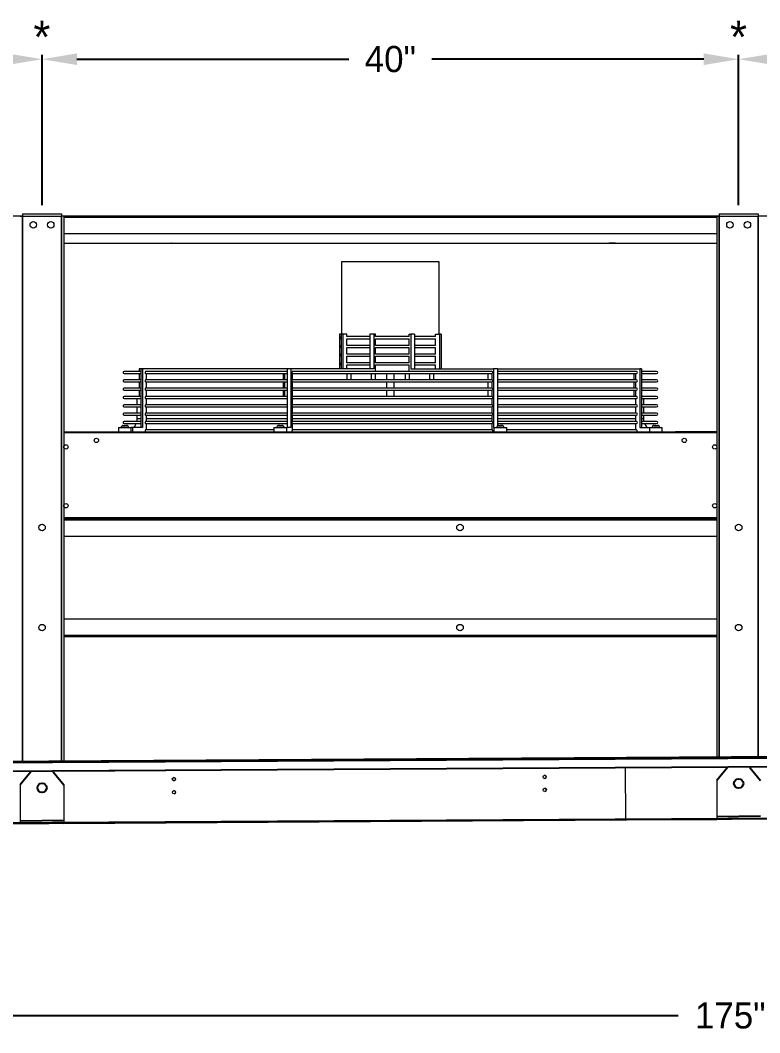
# Model space of a CAD drawing. Extents: x 6 to 271, y -23 to 146.
# Drawn here: x 136.7 to 179.2, y 35.3 to 93.4 of the extents above; entities that cross this region are included whole.
import ezdxf
from ezdxf.enums import TextEntityAlignment as Align

# ---------------------------------------------------------------- set-up
doc = ezdxf.new("R2010")
doc.units = 0
doc.header["$MEASUREMENT"] = 0
doc.layers.get('0').update_dxf_attribs({"linetype": 'CONTINUOUS'})
doc.layers.get('Defpoints').update_dxf_attribs({"linetype": 'CONTINUOUS'})
doc.dimstyles.get("Standard").update_dxf_attribs({"dimtxt": 1.5, "dimasz": 2, "dimexe": 0.25, "dimexo": 0.5, "dimgap": 0.75, "dimtad": 0, "dimtih": 1, "dimtoh": 1, "dimdec": 4, "dimzin": 0, "dimdsep": 46, "dimlunit": 5, "dimtxsty": 'STANDARD', "dimcen": 0.125, "dimclrd": 1, "dimclre": 1, "dimclrt": 1, "dimadec": 0, "dimazin": 0, "dimtfac": 1, "dimtdec": 4, "dimtofl": 0, "dimtmove": 0, "dimatfit": 3, "dimfxl": 1, "dimfrac": 2, "dimtolj": 1, "dimtzin": 0, "dimarcsym": 0})

# ---------------------------------------------------------------- blocks, each defined once
blk = doc.blocks.new('*D29')
at = {"color": 7, "lineweight": -2}
for p, q in [((97.495, 82.784), (97.495, 91.419)), ((137.995, 82.784), (137.995, 91.419)), ((99.495, 91.169), (112.62, 91.169)), ((135.995, 91.169), (122.87, 91.169))]:
    blk.add_line(p, q, dxfattribs=at)
at = {"color": 7}
for points in [[(99.495, 91.503), (99.495, 90.836), (97.495, 91.169)], [(135.995, 91.503), (135.995, 90.836), (137.995, 91.169)]]:
    blk.add_solid(points, dxfattribs=at)
at = {"layer": 'Defpoints', "color": 0}
for p in [(137.995, 91.169), (97.495, 82.284), (137.995, 82.284)]:
    blk.add_point(p, dxfattribs=at)
at = {"color": 7, "insert": (117.745, 91.169), "char_height": 1.5, "attachment_point": 5}
blk.add_mtext('\\A1;40 1/2"', dxfattribs=at)
blk = doc.blocks.new('*D30')
at = {"color": 7, "lineweight": -2}
for p, q in [((137.995, 82.784), (137.995, 91.419)), ((177.995, 82.784), (177.995, 91.419)), ((139.995, 91.169), (155.62, 91.169)), ((175.995, 91.169), (160.37, 91.169))]:
    blk.add_line(p, q, dxfattribs=at)
at = {"color": 7}
for points in [[(139.995, 91.503), (139.995, 90.836), (137.995, 91.169)], [(175.995, 91.503), (175.995, 90.836), (177.995, 91.169)]]:
    blk.add_solid(points, dxfattribs=at)
at = {"layer": 'Defpoints', "color": 0}
for p in [(177.995, 91.169), (137.995, 82.284), (177.995, 82.284)]:
    blk.add_point(p, dxfattribs=at)
at = {"color": 7, "insert": (157.995, 91.169), "char_height": 1.5, "attachment_point": 5}
blk.add_mtext('\\A1;40"', dxfattribs=at)
blk = doc.blocks.new('*D31')
at = {"color": 7, "lineweight": -2}
for p, q in [((177.995, 82.784), (177.995, 91.419)), ((217.995, 82.784), (217.995, 91.419)), ((179.995, 91.169), (195.62, 91.169)), ((215.995, 91.169), (200.37, 91.169))]:
    blk.add_line(p, q, dxfattribs=at)
at = {"color": 7}
for points in [[(179.995, 91.503), (179.995, 90.836), (177.995, 91.169)], [(215.995, 91.503), (215.995, 90.836), (217.995, 91.169)]]:
    blk.add_solid(points, dxfattribs=at)
at = {"layer": 'Defpoints', "color": 0}
for p in [(217.995, 91.169), (177.995, 82.284), (217.995, 82.284)]:
    blk.add_point(p, dxfattribs=at)
at = {"color": 7, "insert": (197.995, 91.169), "char_height": 1.5, "attachment_point": 5}
blk.add_mtext('\\A1;40"', dxfattribs=at)
blk = doc.blocks.new('*D34')
at = {"color": 7, "lineweight": -2}
for p, q in [((265.011, 47.574), (265.011, 36.008)), ((90.014, 46.487), (90.014, 36.008)), ((92.014, 36.258), (174.512, 36.258)), ((263.011, 36.258), (180.512, 36.258))]:
    blk.add_line(p, q, dxfattribs=at)
at = {"color": 7}
for points in [[(92.014, 36.591), (92.014, 35.925), (90.014, 36.258)], [(263.011, 36.591), (263.011, 35.925), (265.011, 36.258)]]:
    blk.add_solid(points, dxfattribs=at)
at = {"layer": 'Defpoints', "color": 0}
for p in [(265.011, 48.074), (90.014, 46.987), (265.011, 36.258)]:
    blk.add_point(p, dxfattribs=at)
at = {"color": 7, "insert": (177.512, 36.258), "char_height": 1.5, "attachment_point": 5}
blk.add_mtext('\\A1;175"', dxfattribs=at)

msp = doc.modelspace()

# ---------------------------------------------------------------- linework, layer by layer
at = {"color": 0, "linetype": 'Continuous', "lineweight": 15}
for p, q in [((136.74516, 82.14832), (136.87966, 82.14832)), ((136.87966, 82.14832), (136.87966, 50.83508)), ((136.88066, 82.14832), (136.87966, 82.14832)), ((136.88066, 82.28382), (136.88066, 82.14932)), ((136.88066, 82.28382), (139.10966, 82.28382)), ((136.88066, 82.14932), (139.10966, 82.14932)), ((136.88066, 82.14832), (136.88066, 82.14932)), ((136.88066, 82.14832), (139.10966, 82.14832)), ((136.88066, 50.83508), (136.88066, 82.14832)), ((139.10966, 82.28382), (139.10966, 82.14932)), ((139.10966, 82.14832), (139.10966, 82.14932)), ((139.11066, 82.14832), (139.10966, 82.14832)), ((139.10966, 50.84893), (139.10966, 82.14832)), ((139.24516, 82.14832), (139.11066, 82.14832)), ((139.11066, 82.14832), (139.11066, 50.84894)), ((139.24516, 82.14832), (139.24516, 50.84977)), ((139.24516, 82.09532), (176.74516, 82.09532)), ((176.74516, 82.14832), (176.74516, 51.0827)), ((176.74516, 82.14832), (176.87966, 82.14832)), ((176.87966, 82.14832), (176.87966, 51.08353)), ((176.88066, 82.14832), (176.87966, 82.14832)), ((176.88066, 82.28382), (176.88066, 82.14932)), ((176.88066, 82.28382), (179.10966, 82.28382)), ((176.88066, 82.14932), (179.10966, 82.14932)), ((176.88066, 82.14832), (176.88066, 82.14932)), ((176.88066, 82.14832), (179.10966, 82.14832)), ((176.88066, 51.08354), (176.88066, 82.14832)), ((179.10966, 82.28382), (179.10966, 82.14932)), ((179.10966, 82.14832), (179.10966, 82.14932)), ((179.11066, 82.14832), (179.10966, 82.14832)), ((179.10966, 51.09738), (179.10966, 82.14832)), ((179.24516, 82.14832), (179.11066, 82.14832)), ((179.11066, 82.14832), (179.11066, 51.09739)), ((139.24516, 81.16403), (176.74516, 81.16403)), ((139.24516, 80.60173), (145.05766, 80.60173)), ((145.43266, 80.60173), (170.55766, 80.60173)), ((170.93266, 80.60173), (176.74516, 80.60173)), ((159.07146, 79.52732), (155.18266, 79.52732)), ((160.80767, 79.52732), (159.07146, 79.52732)), ((155.07795, 75.39132), (155.07795, 73.39632)), ((155.17132, 75.39132), (155.07795, 75.39132)), ((155.2647, 75.39132), (155.17132, 75.39132)), ((155.17132, 75.39132), (155.17132, 73.39632)), ((155.2647, 75.39132), (155.2647, 73.39632)), ((155.49013, 75.39132), (155.2647, 75.39132)), ((155.49013, 75.24049), (155.49013, 75.39132)), ((156.82549, 75.24143), (155.49013, 75.24143)), ((155.49013, 74.74049), (155.49013, 75.12237)), ((155.49013, 75.12143), (156.82549, 75.12143)), ((157.05092, 75.39132), (156.82549, 75.39132)), ((156.82549, 75.39132), (156.82549, 73.39632)), ((157.05092, 75.39132), (157.05092, 73.39632)), ((157.14429, 75.39132), (157.05092, 75.39132)), ((157.14429, 75.24049), (157.14429, 75.39132)), ((159.07146, 75.24143), (157.14429, 75.24143)), ((157.14429, 74.74049), (157.14429, 75.12237)), ((157.14429, 75.12143), (159.07146, 75.12143)), ((159.07146, 75.24143), (159.07146, 75.39132)), ((159.07146, 75.39132), (159.16483, 75.39132)), ((159.07146, 74.74143), (159.07146, 75.12143)), ((159.16483, 75.39132), (159.16483, 73.39632)), ((159.39026, 75.39132), (159.16483, 75.39132)), ((159.39026, 75.39132), (159.39026, 73.39632)), ((160.59357, 75.24143), (159.39026, 75.24143)), ((159.39026, 75.12143), (160.59357, 75.12143)), ((160.59357, 75.24143), (160.59357, 75.39132)), ((160.59357, 75.39132), (160.819, 75.39132)), ((160.59357, 74.74143), (160.59357, 75.12143)), ((160.819, 75.39132), (160.819, 73.39632)), ((160.91238, 75.39132), (160.819, 75.39132)), ((160.91238, 75.39132), (160.91238, 73.39632)), ((156.82549, 74.74143), (155.49013, 74.74143)), ((155.49013, 74.2405), (155.49013, 74.62237)), ((155.49013, 74.62143), (156.82549, 74.62143)), ((159.07146, 74.74143), (157.14429, 74.74143)), ((157.14429, 74.2405), (157.14429, 74.62237)), ((157.14429, 74.62143), (159.07146, 74.62143)), ((159.07146, 74.24143), (159.07146, 74.62143)), ((160.59357, 74.74143), (159.39026, 74.74143)), ((159.39026, 74.62143), (160.59357, 74.62143)), ((160.59357, 74.24143), (160.59357, 74.62143)), ((156.82549, 74.24143), (155.49013, 74.24143)), ((155.49013, 73.74049), (155.49013, 74.12237)), ((155.49013, 74.12143), (156.82549, 74.12143)), ((159.07146, 74.24143), (157.14429, 74.24143)), ((157.14429, 73.74049), (157.14429, 74.12237)), ((157.14429, 74.12143), (159.07146, 74.12143)), ((159.07146, 73.74143), (159.07146, 74.12143)), ((160.59357, 74.24143), (159.39026, 74.24143)), ((159.39026, 74.12143), (160.59357, 74.12143)), ((160.59357, 73.74143), (160.59357, 74.12143)), ((143.58166, 73.39632), (143.58166, 73.24143)), ((143.67503, 73.39632), (143.58166, 73.39632)), ((143.76841, 73.39632), (143.67503, 73.39632)), ((143.67503, 73.39632), (143.67503, 70.01532)), ((143.76841, 73.39632), (143.76841, 70.01532)), ((152.06357, 73.39632), (143.76841, 73.39632)), ((152.289, 73.39632), (152.06357, 73.39632)), ((152.06357, 73.39632), (152.06357, 70.01532)), ((152.289, 73.39632), (152.289, 70.01532)), ((157.05092, 73.39632), (152.289, 73.39632)), ((156.82549, 73.74143), (155.49013, 73.74143)), ((155.49013, 73.39632), (155.49013, 73.62237)), ((155.49013, 73.62143), (156.82549, 73.62143)), ((159.07146, 73.74143), (157.14429, 73.74143)), ((157.14429, 73.24143), (157.14429, 73.62237)), ((157.14429, 73.62143), (159.07146, 73.62143)), ((159.07146, 73.24143), (159.07146, 73.62143)), ((159.16483, 73.39632), (163.92676, 73.39632)), ((160.59357, 73.74143), (159.39026, 73.74143)), ((159.39026, 73.62143), (160.59357, 73.62143)), ((160.59357, 73.39632), (160.59357, 73.62143)), ((163.92676, 73.39632), (163.92676, 70.01532)), ((164.15218, 73.39632), (163.92676, 73.39632)), ((164.15218, 73.39632), (164.15218, 70.12341)), ((164.15218, 73.39632), (172.31529, 73.39632)), ((172.31529, 73.39632), (172.31529, 70.01532)), ((172.40867, 73.39632), (172.31529, 73.39632)), ((172.40867, 73.39632), (172.40867, 70.01532)), ((143.67503, 73.24143), (142.70505, 73.24143)), ((142.70505, 73.12143), (143.67503, 73.12143)), ((143.67503, 72.76277), (142.70505, 72.76277)), ((143.58166, 73.12143), (143.58166, 72.76277)), ((143.96412, 73.12143), (152.06357, 73.12143)), ((152.06357, 73.24143), (143.96416, 73.24143)), ((152.06357, 72.76277), (143.96416, 72.76277)), ((143.99383, 72.76277), (143.99383, 73.12143)), ((151.83814, 73.12143), (151.83814, 72.76277)), ((151.93152, 72.76277), (151.93152, 73.12143)), ((152.37006, 73.12143), (163.84644, 73.12143)), ((163.84644, 73.24143), (152.37014, 73.24143)), ((163.84644, 72.76277), (152.37014, 72.76277)), ((152.38237, 72.76277), (152.38237, 73.12143)), ((163.60796, 72.76277), (163.60796, 73.12143)), ((163.83338, 72.76277), (163.83338, 73.12143)), ((172.12139, 73.24143), (164.15218, 73.24143)), ((164.15218, 73.12143), (172.12139, 73.12143)), ((172.12139, 72.76277), (164.15218, 72.76277)), ((171.99649, 72.76277), (171.99649, 73.12143)), ((172.08987, 72.76277), (172.08987, 73.12143)), ((173.28528, 73.24143), (172.40867, 73.24143)), ((172.40867, 73.12143), (173.28528, 73.12143)), ((173.28528, 72.76277), (172.40867, 72.76277)), ((142.70505, 72.64277), (143.67503, 72.64277)), ((143.67503, 72.2841), (142.70505, 72.2841)), ((142.70505, 72.1641), (143.67503, 72.1641)), ((143.58166, 72.64277), (143.58166, 72.2841)), ((143.58166, 72.1641), (143.58166, 71.80543)), ((143.96412, 72.64277), (152.06357, 72.64277)), ((143.96412, 72.1641), (152.06357, 72.1641)), ((152.06357, 72.2841), (143.96416, 72.2841)), ((143.99383, 72.2841), (143.99383, 72.64277)), ((143.99383, 71.80543), (143.99383, 72.1641)), ((151.83814, 72.64277), (151.83814, 72.2841)), ((151.83814, 72.1641), (151.83814, 71.80543)), ((151.93152, 72.2841), (151.93152, 72.64277)), ((151.93152, 71.80543), (151.93152, 72.1641)), ((152.37006, 72.64277), (163.84644, 72.64277)), ((152.37006, 72.1641), (163.84644, 72.1641)), ((163.84644, 72.2841), (152.37014, 72.2841)), ((152.38237, 72.2841), (152.38237, 72.64277)), ((152.38237, 71.80543), (152.38237, 72.1641)), ((163.60796, 72.2841), (163.60796, 72.64277)), ((163.60796, 71.80543), (163.60796, 72.1641)), ((163.83338, 72.2841), (163.83338, 72.64277)), ((163.83338, 71.80543), (163.83338, 72.1641)), ((164.15218, 72.64277), (172.12139, 72.64277)), ((172.12139, 72.2841), (164.15218, 72.2841)), ((164.15218, 72.1641), (172.12139, 72.1641)), ((171.99649, 72.2841), (171.99649, 72.64277)), ((171.99649, 71.80543), (171.99649, 72.1641)), ((172.08987, 72.2841), (172.08987, 72.64277)), ((172.08987, 71.80543), (172.08987, 72.1641)), ((172.40867, 72.64277), (173.28528, 72.64277)), ((173.28528, 72.2841), (172.40867, 72.2841)), ((172.40867, 72.1641), (173.28528, 72.1641)), ((143.67503, 71.80543), (142.70505, 71.80543)), ((142.70505, 71.68544), (143.67503, 71.68544)), ((143.96412, 71.68544), (152.06357, 71.68544)), ((152.06357, 71.80543), (143.96416, 71.80543)), ((143.99383, 71.32677), (143.99383, 71.68544)), ((152.37006, 71.68544), (163.84644, 71.68544)), ((163.84644, 71.80543), (152.37014, 71.80543)), ((152.38237, 71.32677), (152.38237, 71.68544)), ((163.83338, 71.32677), (163.83338, 71.68544)), ((172.12139, 71.80543), (164.15218, 71.80543)), ((164.15218, 71.68544), (172.12139, 71.68544)), ((172.08987, 71.32677), (172.08987, 71.68544)), ((173.28528, 71.80543), (172.40867, 71.80543)), ((172.40867, 71.68544), (173.28528, 71.68544)), ((143.67503, 71.32677), (142.70505, 71.32677)), ((142.70505, 71.20677), (143.67503, 71.20677)), ((143.96412, 71.20677), (152.06357, 71.20677)), ((152.06357, 71.32677), (143.96416, 71.32677)), ((143.99383, 70.8481), (143.99383, 71.20677)), ((152.37006, 71.20677), (163.84644, 71.20677)), ((163.84644, 71.32677), (152.37014, 71.32677)), ((152.38237, 70.8481), (152.38237, 71.20677)), ((163.83338, 70.8481), (163.83338, 71.20677)), ((172.12139, 71.32677), (164.15218, 71.32677)), ((164.15218, 71.20677), (172.12139, 71.20677)), ((172.08987, 70.8481), (172.08987, 71.20677)), ((173.28528, 71.32677), (172.40867, 71.32677)), ((172.40867, 71.20677), (173.28528, 71.20677)), ((143.67503, 70.8481), (142.70505, 70.8481)), ((142.70505, 70.7281), (143.67503, 70.7281)), ((143.67503, 70.36944), (142.70505, 70.36944)), ((143.67503, 70.52132), (143.44736, 70.52132)), ((143.96412, 70.7281), (152.06357, 70.7281)), ((152.06357, 70.8481), (143.96416, 70.8481)), ((152.06357, 70.36944), (143.96416, 70.36944)), ((143.99383, 70.36944), (143.99383, 70.7281)), ((152.06357, 70.52132), (143.99383, 70.52132)), ((152.37006, 70.7281), (163.84644, 70.7281)), ((163.84644, 70.8481), (152.37014, 70.8481)), ((163.84644, 70.36944), (152.37014, 70.36944)), ((152.38237, 70.36944), (152.38237, 70.7281)), ((163.83338, 70.52132), (152.38237, 70.52132)), ((163.83338, 70.36944), (163.83338, 70.7281)), ((172.12139, 70.8481), (164.15218, 70.8481)), ((164.15218, 70.7281), (172.12139, 70.7281)), ((172.08987, 70.52132), (164.15218, 70.52132)), ((172.12139, 70.36944), (164.15218, 70.36944)), ((172.08987, 70.36944), (172.08987, 70.7281)), ((173.28528, 70.8481), (172.40867, 70.8481)), ((172.40867, 70.7281), (173.28528, 70.7281)), ((172.54296, 70.52132), (172.40867, 70.52132)), ((173.28528, 70.36944), (172.40867, 70.36944)), ((139.24516, 69.78382), (141.62016, 69.78382)), ((141.62016, 69.78382), (174.37016, 69.78382)), ((142.38215, 70.01532), (142.41024, 70.01532)), ((142.41024, 70.01532), (143.12015, 70.01532)), ((142.54905, 70.01632), (142.5324, 70.01632)), ((142.9699, 70.01632), (142.54905, 70.01632)), ((142.6564, 70.14032), (142.65655, 70.14032)), ((142.65929, 70.14032), (142.65655, 70.14032)), ((142.65929, 70.14032), (142.66979, 70.14032)), ((142.68047, 70.14032), (142.66979, 70.14032)), ((142.68047, 70.14032), (142.75651, 70.14032)), ((142.70505, 70.24944), (143.67503, 70.24944)), ((142.76806, 70.14032), (142.75651, 70.14032)), ((142.77434, 70.14032), (142.76806, 70.14032)), ((142.77434, 70.14032), (142.79971, 70.14032)), ((142.81425, 70.14032), (142.79971, 70.14032)), ((142.81425, 70.14032), (142.8459, 70.14032)), ((143.18543, 70.01532), (143.12015, 70.01532)), ((143.18543, 70.01532), (143.18543, 69.78382)), ((143.76841, 70.01532), (143.18543, 70.01532)), ((143.96412, 70.24944), (152.06357, 70.24944)), ((151.31188, 69.89077), (143.96416, 69.89077)), ((143.99383, 69.89077), (143.99383, 70.24944)), ((151.31188, 70.01532), (151.33997, 70.01532)), ((151.33997, 70.01532), (152.04988, 70.01532)), ((151.59718, 70.01632), (151.46214, 70.01632)), ((151.58614, 70.14032), (151.61778, 70.14032)), ((151.89964, 70.01632), (151.59718, 70.01632)), ((151.63232, 70.14032), (151.61778, 70.14032)), ((151.63232, 70.14032), (151.6577, 70.14032)), ((151.66397, 70.14032), (151.6577, 70.14032)), ((151.67552, 70.14032), (151.66397, 70.14032)), ((151.67552, 70.14032), (151.75157, 70.14032)), ((151.76225, 70.14032), (151.75157, 70.14032)), ((151.76225, 70.14032), (151.77276, 70.14032)), ((151.77548, 70.14032), (151.77276, 70.14032)), ((151.77548, 70.14032), (151.77564, 70.14032)), ((152.289, 70.01532), (152.04988, 70.01532)), ((152.37006, 70.24944), (163.84644, 70.24944)), ((163.84644, 69.89077), (152.37014, 69.89077)), ((152.38237, 69.89077), (152.38237, 70.24944)), ((163.83338, 69.89077), (163.83338, 70.24944)), ((163.92676, 70.01532), (163.94044, 70.01532)), ((163.94044, 70.01532), (163.96853, 70.01532)), ((163.96853, 70.01532), (164.67844, 70.01532)), ((164.39315, 70.01632), (164.09069, 70.01632)), ((164.15218, 70.24944), (172.12139, 70.24944)), ((164.21469, 70.14032), (164.21484, 70.14032)), ((164.21757, 70.14032), (164.21484, 70.14032)), ((164.21757, 70.14032), (164.22808, 70.14032)), ((164.23876, 70.14032), (164.22808, 70.14032)), ((164.23876, 70.14032), (164.3148, 70.14032)), ((164.32635, 70.14032), (164.3148, 70.14032)), ((164.33263, 70.14032), (164.32635, 70.14032)), ((164.33263, 70.14032), (164.358, 70.14032)), ((164.37254, 70.14032), (164.358, 70.14032)), ((164.37254, 70.14032), (164.40419, 70.14032)), ((164.52819, 70.01632), (164.39315, 70.01632)), ((172.12139, 69.89077), (164.67844, 69.89077)), ((172.08987, 69.89077), (172.08987, 70.24944)), ((172.31529, 70.01532), (172.87018, 70.01532)), ((172.40867, 70.24944), (173.28528, 70.24944)), ((172.87018, 70.01532), (172.89827, 70.01532)), ((172.89827, 70.01532), (173.60818, 70.01532)), ((173.44127, 70.01632), (173.02043, 70.01632)), ((173.14442, 70.14032), (173.17607, 70.14032)), ((173.19061, 70.14032), (173.17607, 70.14032)), ((173.19061, 70.14032), (173.21598, 70.14032)), ((173.22226, 70.14032), (173.21598, 70.14032)), ((173.23382, 70.14032), (173.22226, 70.14032)), ((173.23382, 70.14032), (173.30986, 70.14032)), ((173.32053, 70.14032), (173.30986, 70.14032)), ((173.32053, 70.14032), (173.33104, 70.14032)), ((173.33377, 70.14032), (173.33104, 70.14032)), ((173.33377, 70.14032), (173.33392, 70.14032)), ((173.45792, 70.01632), (173.44127, 70.01632)), ((176.74516, 69.78382), (174.37016, 69.78382)), ((139.24516, 69.73282), (176.74516, 69.73282)), ((176.74516, 64.83482), (139.24516, 64.83482)), ((139.24516, 64.83382), (176.74516, 64.83382)), ((139.24516, 64.78382), (176.74516, 64.78382)), ((139.24516, 64.72032), (176.74516, 64.72032)), ((139.24516, 63.78382), (176.74516, 63.78382)), ((139.24516, 59.03382), (176.74516, 59.03382)), ((139.24516, 58.09732), (176.74516, 58.09732)), ((139.24516, 58.03382), (176.74516, 58.03382)), ((139.3659, 50.85052), (176.61518, 51.08189)), ((139.36617, 50.80633), (176.61545, 51.03769)), ((139.24516, 50.29313), (171.49374, 50.49343)), ((176.61863, 50.52597), (139.36935, 50.29461)), ((171.49374, 50.49343), (176.74516, 50.52605)), ((171.51205, 47.54449), (171.49374, 50.49343)), ((171.51205, 47.54449), (171.49374, 50.49343)), ((136.74516, 49.51634), (136.74516, 47.30268)), ((139.24516, 49.51634), (139.24516, 47.34367)), ((176.74516, 49.76479), (176.74516, 47.55113)), ((139.24516, 47.34407), (171.51205, 47.54449)), ((139.24516, 47.29307), (171.51237, 47.49349)), ((171.51205, 47.54449), (176.74516, 47.577)), ((171.51237, 47.49349), (176.74516, 47.52599))]:
    msp.add_line(p, q, dxfattribs=at)
at = {"color": 0}
for p, q in [((259.86357, 51.59897), (96.11673, 50.58189)), ((96.11701, 50.53769), (259.86385, 51.55478)), ((259.74516, 51.04159), (96.24517, 50.02604)), ((137.35571, 50.26209), (136.74516, 49.51634)), ((138.63462, 50.26209), (139.24516, 49.51634)), ((177.35571, 50.51054), (176.74516, 49.76479)), ((178.63462, 50.51054), (179.24516, 49.76479)), ((96.24517, 47.07699), (259.74516, 48.09253)), ((259.74548, 48.04153), (96.24517, 47.02598)), ((179.24516, 47.71712), (176.74516, 47.67613)), ((139.24516, 47.46867), (136.74516, 47.42768)), ((136.74516, 47.30268), (136.74516, 47.25167)), ((176.74516, 47.55113), (176.74516, 47.50012))]:
    msp.add_line(p, q, dxfattribs=at)
at = {"color": 0, "linetype": 'Continuous', "lineweight": 15, "flags": 128}
for points in [[(145.05766, 80.60173), (145.06526, 80.60589), (145.08743, 80.60971), (145.12237, 80.61288), (145.16727, 80.61515), (145.21848, 80.61633), (145.27185, 80.61633), (145.32305, 80.61515), (145.36795, 80.61288), (145.4029, 80.60971), (145.42507, 80.60589), (145.43266, 80.60173)], [(145.43266, 80.60173), (145.42502, 80.60588), (145.41995, 80.60705)], [(170.55766, 80.60173), (170.56526, 80.60589), (170.58743, 80.60971), (170.62238, 80.61288), (170.66727, 80.61515), (170.71848, 80.61633), (170.77185, 80.61633), (170.82305, 80.61515), (170.86795, 80.61288), (170.9029, 80.60971), (170.92507, 80.60589), (170.93266, 80.60173)], [(170.93266, 80.60173), (170.92502, 80.60588), (170.90283, 80.6097), (170.86788, 80.61287), (170.82301, 80.61514), (170.77183, 80.61632), (170.7185, 80.61632), (170.66732, 80.61514), (170.62245, 80.61287), (170.5875, 80.6097), (170.56531, 80.60588), (170.55766, 80.60173)], [(163.84644, 73.24143), (163.84649, 73.24143), (163.85577, 73.23625), (163.86345, 73.22173), (163.86823, 73.20032), (163.86929, 73.1757), (163.86646, 73.15206), (163.86021, 73.13342), (163.85161, 73.12297), (163.84644, 73.12143)], [(163.84644, 72.76277), (163.85069, 72.76173), (163.85906, 72.75289), (163.86547, 72.73631), (163.86895, 72.71456), (163.86895, 72.69098), (163.86547, 72.66922), (163.85906, 72.65264), (163.85069, 72.64381), (163.84644, 72.64277)], [(163.84644, 72.2841), (163.85069, 72.28306), (163.85906, 72.27423), (163.86547, 72.25765), (163.86895, 72.23589), (163.86895, 72.21231), (163.86547, 72.19055), (163.85906, 72.17398), (163.85069, 72.16514), (163.84644, 72.1641)], [(163.84644, 71.80543), (163.85069, 71.8044), (163.85906, 71.79556), (163.86547, 71.77898), (163.86895, 71.75722), (163.86895, 71.73364), (163.86547, 71.71189), (163.85906, 71.69531), (163.85069, 71.68647), (163.84644, 71.68544)], [(163.84644, 71.32677), (163.85069, 71.32573), (163.85906, 71.31689), (163.86547, 71.30032), (163.86895, 71.27856), (163.86895, 71.25498), (163.86547, 71.23322), (163.85906, 71.21664), (163.85069, 71.20781), (163.84644, 71.20677)], [(143.44736, 70.52132), (143.43973, 70.41458), (143.43182, 70.36944)], [(163.84644, 70.8481), (163.85069, 70.84706), (163.85906, 70.83823), (163.86547, 70.82165), (163.86895, 70.79989), (163.86895, 70.77631), (163.86547, 70.75456), (163.85906, 70.73798), (163.85069, 70.72914), (163.84644, 70.7281)], [(163.84644, 70.36944), (163.85069, 70.3684), (163.85906, 70.35956), (163.86547, 70.34299), (163.86895, 70.32123), (163.86895, 70.29765), (163.86547, 70.27589), (163.85906, 70.25931), (163.85069, 70.25048), (163.84644, 70.24944)], [(172.5585, 70.36944), (172.5506, 70.41458), (172.54296, 70.52132)], [(163.84644, 69.89077), (163.85095, 69.8896), (163.85939, 69.88032), (163.86576, 69.86317), (163.86907, 69.84087), (163.86878, 69.81697), (163.86494, 69.79526), (163.86073, 69.78382)], [(171.51205, 47.54449), (171.51211, 47.53454), (171.51217, 47.52497), (171.51223, 47.51616), (171.51227, 47.50843), (171.51232, 47.50209), (171.51234, 47.49737), (171.51236, 47.49447), (171.51237, 47.49349)], [(171.51237, 47.49349), (171.51236, 47.49447), (171.51234, 47.49737), (171.51232, 47.50209), (171.51227, 47.50843), (171.51223, 47.51616), (171.51217, 47.52497), (171.51211, 47.53454), (171.51205, 47.54449)]]:
    msp.add_lwpolyline(points, dxfattribs=at)
at = {"color": 0, "linetype": 'Continuous', "lineweight": 15}
for centre, radius in [((137.49516, 81.65882), 0.1875), ((138.49516, 81.65882), 0.1875), ((177.49516, 81.65882), 0.1875), ((178.49516, 81.65882), 0.1875), ((141.12016, 69.28382), 0.125), ((174.87016, 69.28382), 0.125), ((139.37016, 68.90882), 0.125), ((176.62016, 68.90882), 0.125), ((139.37016, 65.53382), 0.125), ((176.62016, 65.53382), 0.125), ((137.99516, 64.28382), 0.1875), ((161.99516, 64.28382), 0.1875), ((177.99516, 64.28382), 0.1875), ((137.99516, 58.53382), 0.1875), ((161.99516, 58.53382), 0.1875), ((177.99516, 58.53382), 0.1875), ((166.85493, 49.96461), 0.09375), ((145.56934, 49.8324), 0.09375), ((145.574, 49.08241), 0.09375), ((166.85959, 49.21463), 0.09375)]:
    msp.add_circle(centre, radius, dxfattribs=at)
at = {"color": 0}
for centre in [(137.99516, 49.34066), (177.99516, 49.58911)]:
    msp.add_circle(centre, 0.26853, dxfattribs=at)
at = {"color": 0, "linetype": 'Continuous', "lineweight": 15}
for centre, radius, start, end in [((155.18266, 75.18143), 0.06, 100.8922831, 259.1077169), ((155.18266, 74.68143), 0.06, 100.8922831, 259.1077169), ((155.18266, 74.18143), 0.06, 100.8922831, 259.1077169), ((155.18266, 73.68143), 0.06, 100.8922831, 259.1077169), ((142.70505, 73.18143), 0.06, 90, 270), ((142.70505, 72.70277), 0.06, 90, 270), ((172.11822, 73.18143), 0.06008, 273.0259427, 86.9740573), ((172.11809, 72.70277), 0.06009, 273.1423588, 86.8576412), ((173.28528, 73.18143), 0.06, 270, 90), ((173.28528, 72.70277), 0.06, 270, 90), ((142.70505, 72.2241), 0.06, 90, 270), ((172.11809, 72.2241), 0.06009, 273.1429714, 86.8570286), ((173.28528, 72.2241), 0.06, 270, 90), ((142.70505, 71.74543), 0.06, 90, 270), ((172.11809, 71.74543), 0.06009, 273.1414103, 86.8585897), ((173.28528, 71.74543), 0.06, 270, 90), ((142.70505, 71.26677), 0.06, 90, 270), ((172.11809, 71.26677), 0.06009, 273.1429714, 86.8570286), ((173.28528, 71.26677), 0.06, 270, 90), ((142.70505, 70.7881), 0.06, 90, 270), ((142.70505, 70.30944), 0.06, 90, 270), ((172.11809, 70.7881), 0.06009, 273.1414103, 86.8585897), ((172.11809, 70.30944), 0.06009, 273.1429714, 86.8570286), ((173.28528, 70.7881), 0.06, 270, 90), ((173.28528, 70.30944), 0.06, 270, 90), ((142.6564, 70.01632), 0.124, 90, 180), ((142.8459, 70.01632), 0.124, 0, 90), ((142.69736, 70.52132), 0.75, 317.5717297, 338.7458884), ((151.58614, 70.01632), 0.124, 90, 180), ((151.77564, 70.01632), 0.124, 0, 90), ((164.21469, 70.01632), 0.124, 90, 180), ((164.40419, 70.01632), 0.124, 0, 90), ((172.11678, 69.83024), 0.06071, 310.1191769, 85.6458191), ((173.29296, 70.52132), 0.75, 201.2541116, 222.4282703), ((173.14443, 70.01632), 0.124, 90, 180), ((173.33393, 70.01632), 0.124, 0, 90), ((166.85407, 49.96461), 0.09375, 0.3558767, 90.0939395), ((145.56877, 49.8324), 0.09375, 0.3558767, 90.1812788), ((145.56877, 49.8324), 0.09375, 270.5304737, 0.3558767), ((166.85407, 49.96461), 0.09375, 270.6178145, 0.3558767), ((145.57343, 49.08241), 0.09375, 0.3558767, 90.1813911), ((145.57343, 49.08241), 0.09375, 270.5303567, 0.3558767), ((166.85873, 49.21462), 0.09375, 0.3558767, 90.0940106), ((166.85873, 49.21462), 0.09375, 270.6177403, 0.3558767)]:
    msp.add_arc(centre, radius, start, end, dxfattribs=at)
for points in [[(136.88066, 82.15882), (98.60966, 82.15882)], [(176.88066, 82.15882), (139.10966, 82.15882)], [(216.88066, 82.15882), (179.10966, 82.15882)], [(139.24516, 80.60153), (145.05766, 80.60153)], [(145.43266, 80.60153), (170.55766, 80.60153)], [(170.93266, 80.60153), (176.74516, 80.60153)], [(155.18266, 79.52732), (155.18266, 75.39132)], [(160.80767, 75.39132), (160.80767, 79.52732)], [(155.50503, 73.12143), (155.50503, 72.76277)], [(155.75503, 72.76277), (155.75503, 73.12143)], [(156.89049, 73.12143), (156.89049, 72.76277)], [(157.14049, 72.76277), (157.14049, 73.12143)], [(157.76866, 73.12143), (157.76866, 72.76277)], [(158.22166, 72.76277), (158.22166, 73.12143)], [(158.84983, 73.12143), (158.84983, 72.76277)], [(159.09983, 72.76277), (159.09983, 73.12143)], [(160.2353, 73.12143), (160.2353, 72.76277)], [(160.48529, 72.76277), (160.48529, 73.12143)], [(157.76866, 72.64277), (157.76866, 72.2841)], [(157.76866, 72.1641), (157.76866, 71.80543)], [(158.22166, 72.2841), (158.22166, 72.64277)], [(158.22166, 71.80543), (158.22166, 72.1641)], [(143.44736, 71.68544), (143.44736, 71.32677)], [(172.54296, 71.32677), (172.54296, 71.68544)], [(143.44736, 71.20677), (143.44736, 70.8481)], [(172.54296, 70.8481), (172.54296, 71.20677)], [(143.44736, 70.7281), (143.44736, 70.52132)], [(172.54296, 70.52132), (172.54296, 70.7281)], [(142.38215, 70.01532), (142.38215, 69.78382)], [(142.5324, 70.01632), (142.5324, 70.01532)], [(142.65655, 70.14032), (142.65258, 70.14025)], [(142.65258, 70.14025), (142.65929, 70.14032)], [(142.66979, 70.14032), (142.6765, 70.14025)], [(142.6765, 70.14025), (142.68047, 70.14032)], [(142.75651, 70.14032), (142.75815, 70.14025)], [(142.75815, 70.14025), (142.77434, 70.14032)], [(142.79971, 70.14032), (142.8159, 70.14025)], [(142.8159, 70.14025), (142.81425, 70.14032)], [(142.9699, 70.01532), (142.9699, 70.01632)], [(143.12015, 69.78382), (143.12015, 70.01532)], [(151.31188, 70.01532), (151.31188, 69.78382)], [(151.46214, 70.01632), (151.46214, 70.01532)], [(151.61778, 70.14032), (151.61614, 70.14025)], [(151.61614, 70.14025), (151.63232, 70.14032)], [(151.6577, 70.14032), (151.67388, 70.14025)], [(151.67388, 70.14025), (151.67552, 70.14032)], [(151.75157, 70.14032), (151.75554, 70.14025)], [(151.75554, 70.14025), (151.76225, 70.14032)], [(151.77276, 70.14032), (151.77946, 70.14025)], [(151.77946, 70.14025), (151.77548, 70.14032)], [(151.89964, 70.01532), (151.89964, 70.01632)], [(152.04988, 69.78382), (152.04988, 70.01532)], [(163.94044, 70.01532), (163.94044, 69.78382)], [(164.09069, 70.01632), (164.09069, 70.01532)], [(164.21484, 70.14032), (164.21086, 70.14025)], [(164.21086, 70.14025), (164.21757, 70.14032)], [(164.22808, 70.14032), (164.23479, 70.14025)], [(164.23479, 70.14025), (164.23876, 70.14032)], [(164.3148, 70.14032), (164.31644, 70.14025)], [(164.31644, 70.14025), (164.33263, 70.14032)], [(164.358, 70.14032), (164.37419, 70.14025)], [(164.37419, 70.14025), (164.37254, 70.14032)], [(164.52819, 70.01532), (164.52819, 70.01632)], [(164.67844, 69.78382), (164.67844, 70.01532)], [(172.87018, 70.01532), (172.87018, 69.78382)], [(173.02043, 70.01632), (173.02043, 70.01532)], [(173.17607, 70.14032), (173.17443, 70.14025)], [(173.17443, 70.14025), (173.19061, 70.14032)], [(173.21598, 70.14032), (173.23217, 70.14025)], [(173.23217, 70.14025), (173.23382, 70.14032)], [(173.30986, 70.14032), (173.31383, 70.14025)], [(173.31383, 70.14025), (173.32053, 70.14032)], [(173.33104, 70.14032), (173.33775, 70.14025)], [(173.33775, 70.14025), (173.33377, 70.14032)], [(173.45792, 70.01532), (173.45792, 70.01632)], [(173.60818, 69.78382), (173.60818, 70.01532)]]:
    msp.add_open_spline(points, degree=1, dxfattribs=at)
for points, knots in [([(143.97046, 73.24047), (143.96554, 73.2409), (143.95438, 73.24187), (143.93759, 73.2353), (143.92258, 73.22292), (143.91224, 73.20566), (143.90775, 73.18573), (143.90962, 73.16528), (143.91762, 73.14671), (143.93089, 73.13186), (143.94779, 73.12332), (143.96105, 73.12009), (143.96756, 73.1217), (143.96801, 73.12182)], [0, 0, 0, 0, 0.07999243, 0.18139264, 0.28277433, 0.38416264, 0.48553448, 0.58689431, 0.68825734, 0.78961433, 0.89098459, 0.99238461, 1, 1, 1, 1]), ([(143.97046, 72.7618), (143.96554, 72.76223), (143.95438, 72.76321), (143.93759, 72.75664), (143.92258, 72.74426), (143.91224, 72.727), (143.90775, 72.70706), (143.90962, 72.68662), (143.91762, 72.66805), (143.93089, 72.6532), (143.94779, 72.64465), (143.96105, 72.64142), (143.96756, 72.64304), (143.96801, 72.64315)], [0, 0, 0, 0, 0.07999249, 0.18139291, 0.2827712, 0.38416468, 0.48553099, 0.5868969, 0.6882548, 0.78961199, 0.89098509, 0.99238459, 1, 1, 1, 1]), ([(152.37266, 73.24085), (152.37023, 73.24107), (152.3652, 73.24151), (152.35801, 73.23376), (152.35205, 73.2205), (152.34812, 73.20269), (152.34666, 73.18252), (152.34784, 73.16223), (152.35152, 73.14406), (152.3573, 73.13029), (152.36415, 73.12204), (152.36894, 73.12197), (152.37113, 73.12194)], [0, 0, 0, 0, 0.09599895, 0.19820139, 0.30039654, 0.40258087, 0.50475546, 0.60692454, 0.70908494, 0.8112543, 0.9134395, 1, 1, 1, 1]), ([(152.37266, 72.76219), (152.37023, 72.7624), (152.3652, 72.76285), (152.35801, 72.7551), (152.35205, 72.74184), (152.34812, 72.72403), (152.34666, 72.70386), (152.34784, 72.68357), (152.35152, 72.6654), (152.3573, 72.65162), (152.36415, 72.64337), (152.36894, 72.6433), (152.37113, 72.64327)], [0, 0, 0, 0, 0.0959993, 0.19819973, 0.30039502, 0.40258466, 0.5047594, 0.60692274, 0.70908855, 0.81125403, 0.91343937, 1, 1, 1, 1]), ([(143.97029, 72.28299), (143.96837, 72.28343), (143.96035, 72.28529), (143.94575, 72.28164), (143.92914, 72.2722), (143.91641, 72.25686), (143.90908, 72.23795), (143.90795, 72.21745), (143.91315, 72.19772), (143.92409, 72.18088), (143.93953, 72.16924), (143.95505, 72.16358), (143.96465, 72.1647), (143.96804, 72.1651)], [0, 0, 0, 0, 0.03196871, 0.13339071, 0.23481005, 0.33623442, 0.43764121, 0.53903061, 0.64042073, 0.74181349, 0.84320907, 0.94460949, 1, 1, 1, 1]), ([(152.37265, 72.2831), (152.37068, 72.28355), (152.36612, 72.28458), (152.35922, 72.27816), (152.35297, 72.26591), (152.34864, 72.24872), (152.34673, 72.22882), (152.34745, 72.20836), (152.35071, 72.18974), (152.35617, 72.17477), (152.36315, 72.16616), (152.36848, 72.16276), (152.37105, 72.1642), (152.37111, 72.16423)], [0, 0, 0, 0, 0.07796522, 0.18019132, 0.28241812, 0.38462968, 0.48683694, 0.58903182, 0.69122458, 0.79342115, 0.89562568, 0.99784519, 1, 1, 1, 1]), ([(143.97029, 71.80432), (143.96837, 71.80477), (143.96035, 71.80663), (143.94575, 71.80298), (143.92914, 71.79353), (143.91641, 71.77819), (143.90908, 71.75929), (143.90795, 71.73878), (143.91315, 71.71906), (143.92409, 71.70222), (143.93953, 71.69057), (143.95505, 71.68492), (143.96465, 71.68604), (143.96804, 71.68643)], [0, 0, 0, 0, 0.031967733, 0.133388965, 0.234808484, 0.336233027, 0.437639997, 0.539035476, 0.640420099, 0.741813031, 0.843208792, 0.944609391, 1, 1, 1, 1]), ([(152.37265, 71.80443), (152.37068, 71.80488), (152.36612, 71.80591), (152.35922, 71.7995), (152.35297, 71.78724), (152.34864, 71.77006), (152.34673, 71.75016), (152.34745, 71.7297), (152.35071, 71.71107), (152.35617, 71.69611), (152.36315, 71.68749), (152.36848, 71.68411), (152.37105, 71.68554), (152.37111, 71.68557)], [0, 0, 0, 0, 0.07796526, 0.18018978, 0.28241682, 0.38463359, 0.48683533, 0.58903045, 0.69122346, 0.79342456, 0.89562666, 0.99784641, 1, 1, 1, 1]), ([(143.97029, 71.32566), (143.96837, 71.3261), (143.96035, 71.32796), (143.94575, 71.32431), (143.92914, 71.31487), (143.91641, 71.29953), (143.90908, 71.28062), (143.90795, 71.26011), (143.91315, 71.24039), (143.92409, 71.22355), (143.93953, 71.21191), (143.95505, 71.20625), (143.96465, 71.20737), (143.96804, 71.20777)], [0, 0, 0, 0, 0.03196771, 0.13338982, 0.23480926, 0.33623373, 0.43764063, 0.53903013, 0.64042036, 0.74181322, 0.84320891, 0.94460943, 1, 1, 1, 1]), ([(152.37265, 71.32577), (152.37068, 71.32621), (152.36612, 71.32725), (152.35922, 71.32083), (152.35297, 71.30858), (152.34864, 71.29139), (152.34673, 71.27149), (152.34745, 71.25103), (152.35071, 71.23241), (152.35617, 71.21744), (152.36315, 71.20883), (152.36848, 71.20543), (152.37105, 71.20687), (152.37111, 71.2069)], [0, 0, 0, 0, 0.0779653, 0.18019152, 0.28241844, 0.38463011, 0.48683749, 0.58903248, 0.69121994, 0.79342091, 0.89562557, 0.99784519, 1, 1, 1, 1]), ([(143.97046, 70.84714), (143.96554, 70.84757), (143.95438, 70.84855), (143.93759, 70.84197), (143.92258, 70.82959), (143.91224, 70.81233), (143.90775, 70.7924), (143.90962, 70.77195), (143.91762, 70.75339), (143.93089, 70.73854), (143.94779, 70.72999), (143.96105, 70.72676), (143.96756, 70.72838), (143.96801, 70.72849)], [0, 0, 0, 0, 0.07999244, 0.18139452, 0.28277261, 0.38416589, 0.485532, 0.58689771, 0.68825541, 0.78961241, 0.8909853, 0.99238461, 1, 1, 1, 1]), ([(143.97046, 70.36847), (143.96554, 70.3689), (143.95438, 70.36988), (143.93759, 70.36331), (143.92258, 70.35093), (143.91224, 70.33367), (143.90775, 70.31373), (143.90962, 70.29329), (143.91762, 70.27472), (143.93089, 70.25987), (143.94779, 70.25132), (143.96105, 70.2481), (143.96756, 70.24971), (143.96801, 70.24982)], [0, 0, 0, 0, 0.07999256, 0.18139301, 0.28277494, 0.38416349, 0.4855327, 0.5868957, 0.68825629, 0.78961352, 0.89098533, 0.99238522, 1, 1, 1, 1]), ([(152.37266, 70.84752), (152.37023, 70.84774), (152.3652, 70.84818), (152.35801, 70.84043), (152.35205, 70.82717), (152.34812, 70.80936), (152.34666, 70.78919), (152.34784, 70.7689), (152.35152, 70.75073), (152.3573, 70.73696), (152.36415, 70.72871), (152.36894, 70.72864), (152.37113, 70.72861)], [0, 0, 0, 0, 0.0959993, 0.19819973, 0.30039502, 0.40258466, 0.5047594, 0.60692274, 0.70908855, 0.81125403, 0.91343937, 1, 1, 1, 1]), ([(152.37266, 70.36886), (152.37023, 70.36907), (152.3652, 70.36952), (152.35801, 70.36177), (152.35205, 70.34851), (152.34812, 70.3307), (152.34666, 70.31053), (152.34784, 70.29024), (152.35152, 70.27207), (152.3573, 70.25829), (152.36415, 70.25004), (152.36894, 70.24997), (152.37113, 70.24994)], [0, 0, 0, 0, 0.09599895, 0.1982002, 0.30039524, 0.40258204, 0.50475652, 0.60692254, 0.70908546, 0.81125471, 0.9134398, 1, 1, 1, 1]), ([(143.97029, 69.88964), (143.96827, 69.8901), (143.96015, 69.89195), (143.94546, 69.88822), (143.9289, 69.87867), (143.91625, 69.86325), (143.90902, 69.84431), (143.90794, 69.82373), (143.91342, 69.8043), (143.92161, 69.79023), (143.92882, 69.7852), (143.9308, 69.78382)], [0, 0, 0, 0, 0.04301074, 0.17276293, 0.30250534, 0.43223119, 0.56195053, 0.69165005, 0.82134191, 0.95105051, 1, 1, 1, 1]), ([(152.37259, 69.88957), (152.37153, 69.89009), (152.36793, 69.89183), (152.36167, 69.88762), (152.35493, 69.87748), (152.34987, 69.86166), (152.3471, 69.8425), (152.34688, 69.82188), (152.3494, 69.80269), (152.35276, 69.78932), (152.35557, 69.78481), (152.35619, 69.78382)], [0, 0, 0, 0, 0.0541703, 0.18410505, 0.31403031, 0.44394874, 0.57385072, 0.70373948, 0.83362864, 0.96351636, 1, 1, 1, 1])]:
    msp.add_open_spline(points, degree=3, knots=knots, dxfattribs=at)

# ---------------------------------------------------------------- texts
at = {"color": 0}
for p in [(137.98674, 91.51023), (177.98674, 91.51023)]:
    msp.add_text('*', height=1.87063, dxfattribs=at).set_placement(p, align=Align.CENTER)

# ---------------------------------------------------------------- dimensions: what is measured, and where the dimension line sits
dim = msp.add_linear_dim(base=(137.99516, 91.16949), p1=(97.49516, 82.28382), p2=(137.99516, 82.28382), dimstyle='Standard', override={"dimpost": '"', "dimclrd": 7, "dimclre": 7, "dimclrt": 7}, dxfattribs=at)
dim.commit()
dim.dimension.update_dxf_attribs({"geometry": '*D29', "text_midpoint": (117.74516, 91.16949), "dimtype": 160})
for base, p1, p2, picture, middle in [((177.99516, 91.16949), (137.99516, 82.28382), (177.99516, 82.28382), '*D30', (157.99516, 91.16949)), ((217.99516, 91.16949), (177.99516, 82.28382), (217.99516, 82.28382), '*D31', (197.99516, 91.16949)), ((265.01057, 36.2579), (90.01394, 46.98728), (265.01057, 48.07424), '*D34', (177.51225, 36.2579))]:
    dim = msp.add_linear_dim(base=base, p1=p1, p2=p2, dimstyle='Standard', override={"dimpost": '"', "dimclrd": 7, "dimclre": 7, "dimclrt": 7}, dxfattribs=at)
    dim.commit()
    dim.dimension.update_dxf_attribs({"geometry": picture, "text_midpoint": middle})

doc.saveas('drawing.dxf')
